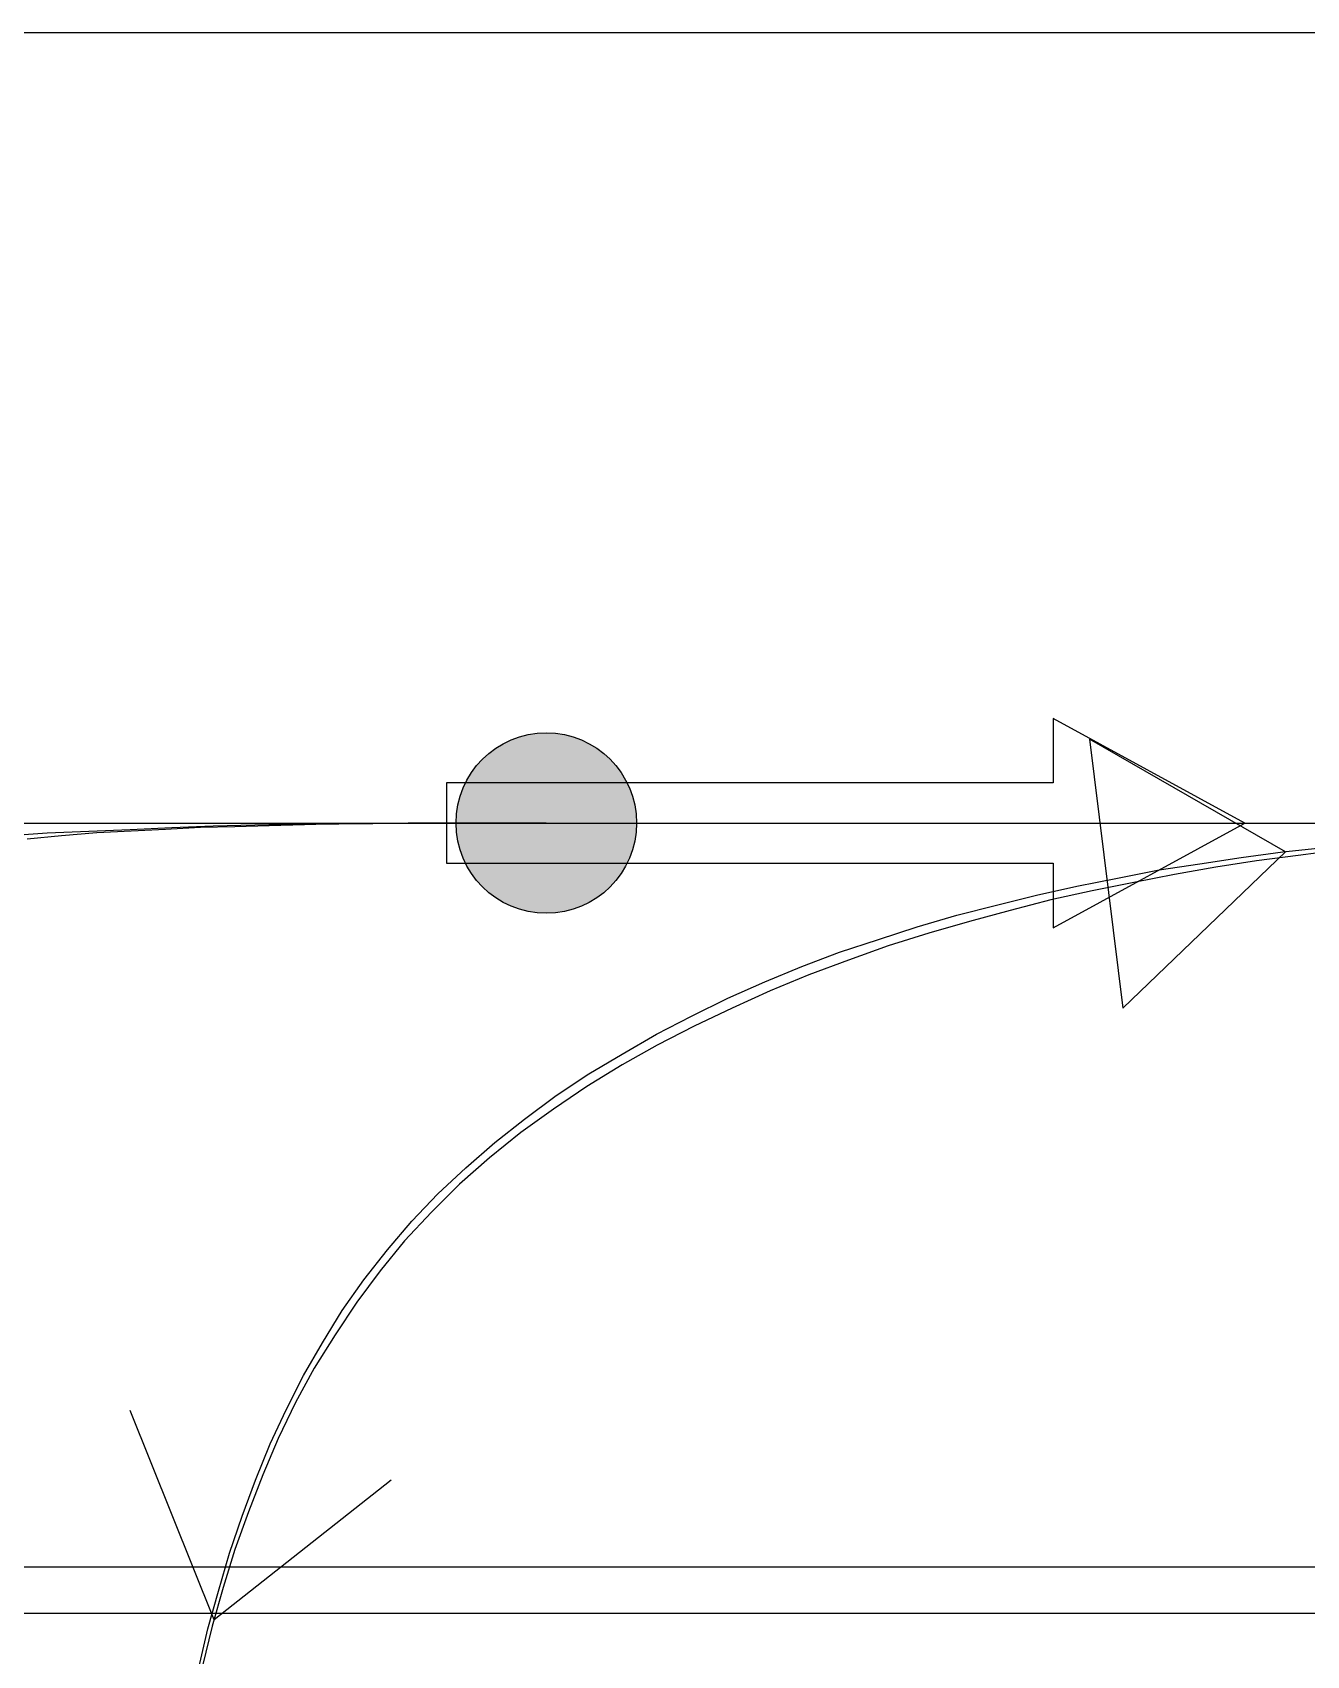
# Model space of a CAD drawing. Header units: millimetres. Extents: x -18594 to 273470, y -238787 to 48452.
# Drawn here: x 175213 to 176624, y -31040 to -29242 of the extents above; entities that cross this region are included whole.
import ezdxf

# ---------------------------------------------------------------- set-up
doc = ezdxf.new("R2010")
doc.units = ezdxf.units.MM
doc.layers.add('AM_BOR', color=4, linetype='Continuous', lineweight=25)
doc.layers.add('Xref AGV layout$0$Cont 3.5', color=40, linetype='Continuous', lineweight=25)
for name, color, linetype, true_color in [('Xref AGV layout$0$Ndc8_F_ExtraFast', 5, 'Continuous', 0x0000ff), ('Xref AGV layout$0$Ndc8_F_TurnRightModerate', 5, 'Continuous', 0x0000ff), ('Xref AGV layout$0$Ndc8_Point', 7, 'Continuous', 0x000080), ('Xref AGV layout$0$Ndc8_R_TurnLeftModerate', 1, 'Continuous', 0xff0000)]:
    doc.layers.add(name, color=color, linetype=linetype, true_color=true_color)

# ---------------------------------------------------------------- blocks, each defined once
blk = doc.blocks.new('Xref AGV layout$0$ARROW')
at = {"layer": 'Xref AGV layout$0$Cont 3.5'}
blk.add_lwpolyline([(0, 0), (24, 13), (24, 5), (100, 5), (100, 0), (100, -5), (24, -5), (24, -13)], close=True, dxfattribs=at)
blk = doc.blocks.new('Xref AGV layout$0$AGV single fwd')
blk.add_lwpolyline([(31012.9, -237035.4), (37046.1, -237035.4), (37046.1, -238787.4), (31012.9, -238787.4)], close=True)
at = {"xscale": -8.843813117069658, "yscale": 8.917464583500987, "zscale": 8.843813117069658, "rotation": 180}
blk.add_blockref('Xref AGV layout$0$ARROW', (32202.8, -237911.4), dxfattribs=at)
blk = doc.blocks.new('Xref AGV layout$0$AGV single reverse')
blk.add_lwpolyline([(31012.9, -237035.4), (37046.1, -237035.4), (37046.1, -238787.4), (31012.9, -238787.4)], close=True)
blk = doc.blocks.new('Xref AGV layout')
at = {"layer": 'Xref AGV layout$0$Ndc8_Point'}
h = blk.add_hatch(color=256, dxfattribs=at)
edge = h.paths.add_edge_path(flags=0)
edge.add_arc((175782, -30118), 100, 0, 360)
at = {"layer": 'Xref AGV layout$0$Ndc8_F_ExtraFast'}
for points in [[(173382, -30118), (175782, -30118)], [(175782, -30118), (177382, -30118)]]:
    blk.add_lwpolyline(points, dxfattribs=at)
at = {"layer": 'Xref AGV layout$0$Ndc8_F_TurnRightModerate'}
for points in [[(176601, -30150), (176384, -30025), (176421, -30323), (176601, -30150)], [(175183, -30132), (175229, -30129), (175275, -30127), (175321, -30125), (175367, -30123), (175413, -30121), (175459, -30120), (175506, -30119), (175552, -30119), (175598, -30118), (175644, -30118), (175690, -30118), (175736, -30118), (175782, -30118)], [(175397, -31054), (175407, -31011), (175419, -30969), (175431, -30927), (175445, -30886), (175460, -30846), (175476, -30806), (175494, -30768), (175513, -30730), (175534, -30694), (175556, -30658), (175580, -30624), (175606, -30591), (175606, -30591), (175633, -30559), (175662, -30529), (175693, -30500), (175725, -30472), (175758, -30446), (175793, -30420), (175829, -30396), (175866, -30374), (175904, -30352), (175943, -30332), (175983, -30312), (176024, -30294), (176065, -30277), (176107, -30261), (176107, -30261), (176150, -30247), (176193, -30233), (176237, -30220), (176281, -30209), (176325, -30198), (176370, -30188), (176415, -30179), (176461, -30170), (176506, -30163), (176552, -30156), (176598, -30150), (176644, -30145)]]:
    blk.add_lwpolyline(points, dxfattribs=at)
at = {"layer": 'Xref AGV layout$0$Ndc8_Point'}
blk.add_circle((175782, -30118), 100, dxfattribs=at)
at = {"layer": 'Xref AGV layout$0$Ndc8_R_TurnLeftModerate'}
for points in [[(175782, -30118), (175744, -30118), (175705, -30118), (175667, -30118), (175629, -30118), (175590, -30119), (175552, -30119), (175514, -30120), (175475, -30121), (175437, -30122), (175399, -30123), (175360, -30125), (175322, -30127), (175284, -30129), (175245, -30132), (175245, -30132), (175207, -30136)], [(176660, -30148), (176615, -30154), (176569, -30160), (176524, -30167), (176478, -30175), (176433, -30184), (176387, -30193), (176341, -30203), (176296, -30215), (176251, -30227), (176206, -30240), (176161, -30254), (176161, -30254), (176117, -30270), (176073, -30286), (176030, -30304), (175988, -30323), (175946, -30343), (175905, -30364), (175866, -30386), (175827, -30410), (175790, -30435), (175754, -30461), (175719, -30489), (175686, -30518), (175655, -30549), (175625, -30581), (175625, -30581), (175598, -30614), (175572, -30649), (175548, -30685), (175525, -30722), (175504, -30760), (175485, -30800), (175468, -30840), (175452, -30881), (175437, -30923), (175424, -30965), (175412, -31008), (175401, -31052)], [(175610, -30846), (175414, -31001), (175321, -30769)]]:
    blk.add_lwpolyline(points, dxfattribs=at)
at = {"rotation": 180}
blk.add_blockref('Xref AGV layout$0$AGV single fwd', (208758.8, -268029.4), dxfattribs=at)
blk.add_blockref('Xref AGV layout$0$AGV single reverse', (143337.9, 206093.4))

msp = doc.modelspace()

# ---------------------------------------------------------------- block references
at = {"layer": 'AM_BOR'}
msp.add_blockref('Xref AGV layout', (0, 0), dxfattribs=at)

doc.saveas('drawing.dxf')
